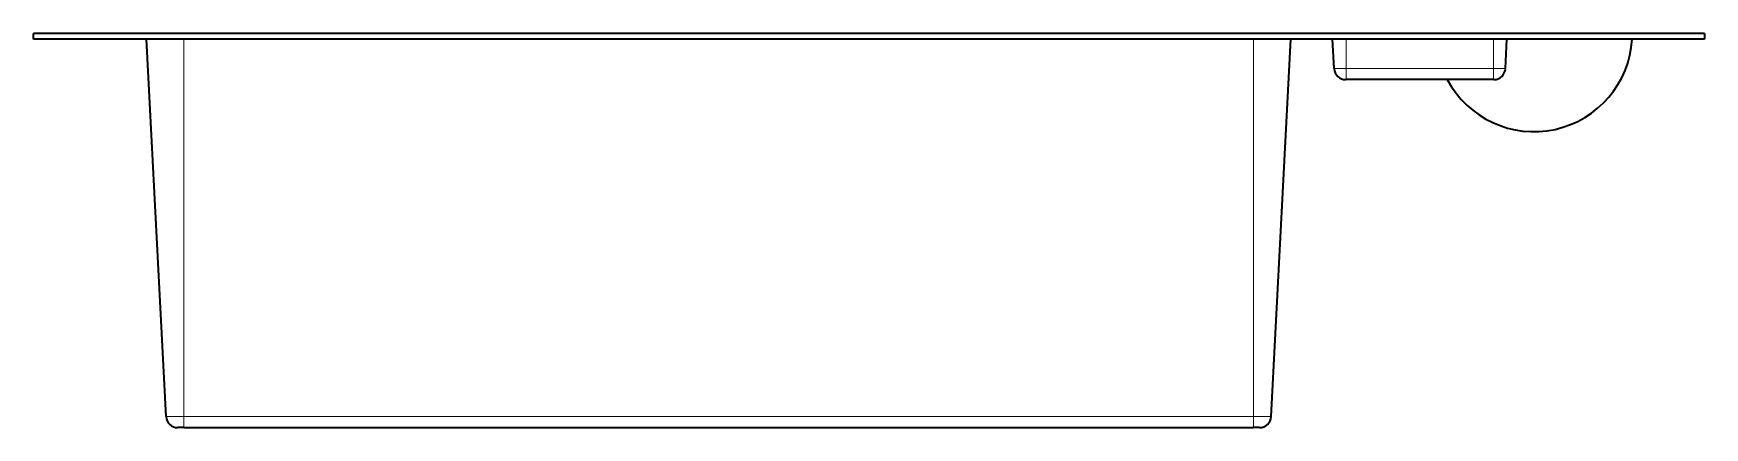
# Model space of a CAD drawing. Extents: x 487 to 800, y 314 to 605.
# Drawn here: x 577.57 to 606.47, y 335.63 to 342.45 of the extents above; entities that cross this region are included whole.
import ezdxf

# ---------------------------------------------------------------- set-up
doc = ezdxf.new("R2010")
doc.units = 0

msp = doc.modelspace()

# ---------------------------------------------------------------- linework, layer by layer
at = {"color": 7, "lineweight": 35, "ltscale": 0.0025}
for p, q in [((577.567, 342.354), (577.567, 342.454)), ((606.467, 342.454), (606.467, 342.354))]:
    msp.add_line(p, q, dxfattribs=at)
at = {"color": 7, "lineweight": 35}
for p, q in [((606.467, 342.454), (577.567, 342.454)), ((606.467, 342.354), (577.567, 342.354))]:
    msp.add_line(p, q, dxfattribs=at)
at = {"color": 7, "lineweight": 35, "ltscale": 0.163486}
for p, q in [((579.862, 335.823), (579.52, 342.354)), ((598.972, 335.823), (599.314, 342.354))]:
    msp.add_line(p, q, dxfattribs=at)
at = {"color": 7, "lineweight": 13, "ltscale": 0.163262}
for p, q in [((580.167, 335.823), (580.167, 342.354)), ((598.667, 335.823), (598.667, 342.354))]:
    msp.add_line(p, q, dxfattribs=at)
at = {"color": 7, "lineweight": 35, "ltscale": 0.012779}
for p, q in [((600.062, 341.844), (600.035, 342.354)), ((603.022, 341.844), (603.049, 342.354))]:
    msp.add_line(p, q, dxfattribs=at)
at = {"color": 7, "lineweight": 13, "ltscale": 0.012762}
for p, q in [((600.267, 341.844), (600.267, 342.354)), ((602.817, 341.844), (602.817, 342.354))]:
    msp.add_line(p, q, dxfattribs=at)
at = {"color": 7, "lineweight": 13, "ltscale": 0.005121}
for p, q in [((600.267, 341.844), (600.062, 341.844)), ((603.022, 341.844), (602.817, 341.844))]:
    msp.add_line(p, q, dxfattribs=at)
at = {"color": 7, "lineweight": 35, "ltscale": 0.000128174}
msp.add_line((600.267, 341.654), (600.262, 341.654), dxfattribs=at)
at = {"color": 7, "lineweight": 13, "ltscale": 0.06375}
msp.add_line((602.817, 341.844), (600.267, 341.844), dxfattribs=at)
at = {"color": 7, "lineweight": 13, "ltscale": 0.004739}
for p, q in [((600.267, 341.654), (600.267, 341.844)), ((602.817, 341.654), (602.817, 341.844))]:
    msp.add_line(p, q, dxfattribs=at)
at = {"color": 7, "lineweight": 35, "ltscale": 0.06375}
msp.add_line((602.817, 341.654), (600.267, 341.654), dxfattribs=at)
at = {"color": 7, "lineweight": 35, "ltscale": 0.000126648}
msp.add_line((602.822, 341.654), (602.817, 341.654), dxfattribs=at)
at = {"color": 7, "lineweight": 13, "ltscale": 0.00762}
msp.add_line((580.167, 335.823), (579.862, 335.823), dxfattribs=at)
at = {"color": 7, "lineweight": 13, "ltscale": 0.004738}
for p, q in [((580.167, 335.634), (580.167, 335.823)), ((598.667, 335.634), (598.667, 335.823))]:
    msp.add_line(p, q, dxfattribs=at)
at = {"color": 7, "lineweight": 13, "ltscale": 0.4625}
msp.add_line((580.167, 335.823), (598.667, 335.823), dxfattribs=at)
at = {"color": 7, "lineweight": 13, "ltscale": 0.007622}
msp.add_line((598.972, 335.823), (598.667, 335.823), dxfattribs=at)
at = {"color": 7, "lineweight": 35, "ltscale": 0.002628}
for p, q in [((580.167, 335.634), (580.062, 335.634)), ((598.772, 335.634), (598.667, 335.634))]:
    msp.add_line(p, q, dxfattribs=at)
at = {"color": 7, "lineweight": 35, "ltscale": 0.4625}
msp.add_line((580.167, 335.634), (598.667, 335.634), dxfattribs=at)
at = {"color": 7, "lineweight": 35}
for centre, radius, start, end in [((603.517, 342.454), 1.7, 208.0721, 356.6277), ((600.262, 341.854), 0.2, 183, 270), ((602.822, 341.854), 0.2, 270, 357), ((580.062, 335.834), 0.2, 183, 270), ((598.772, 335.834), 0.2, 270, 357)]:
    msp.add_arc(centre, radius, start, end, dxfattribs=at)

doc.saveas('drawing.dxf')
